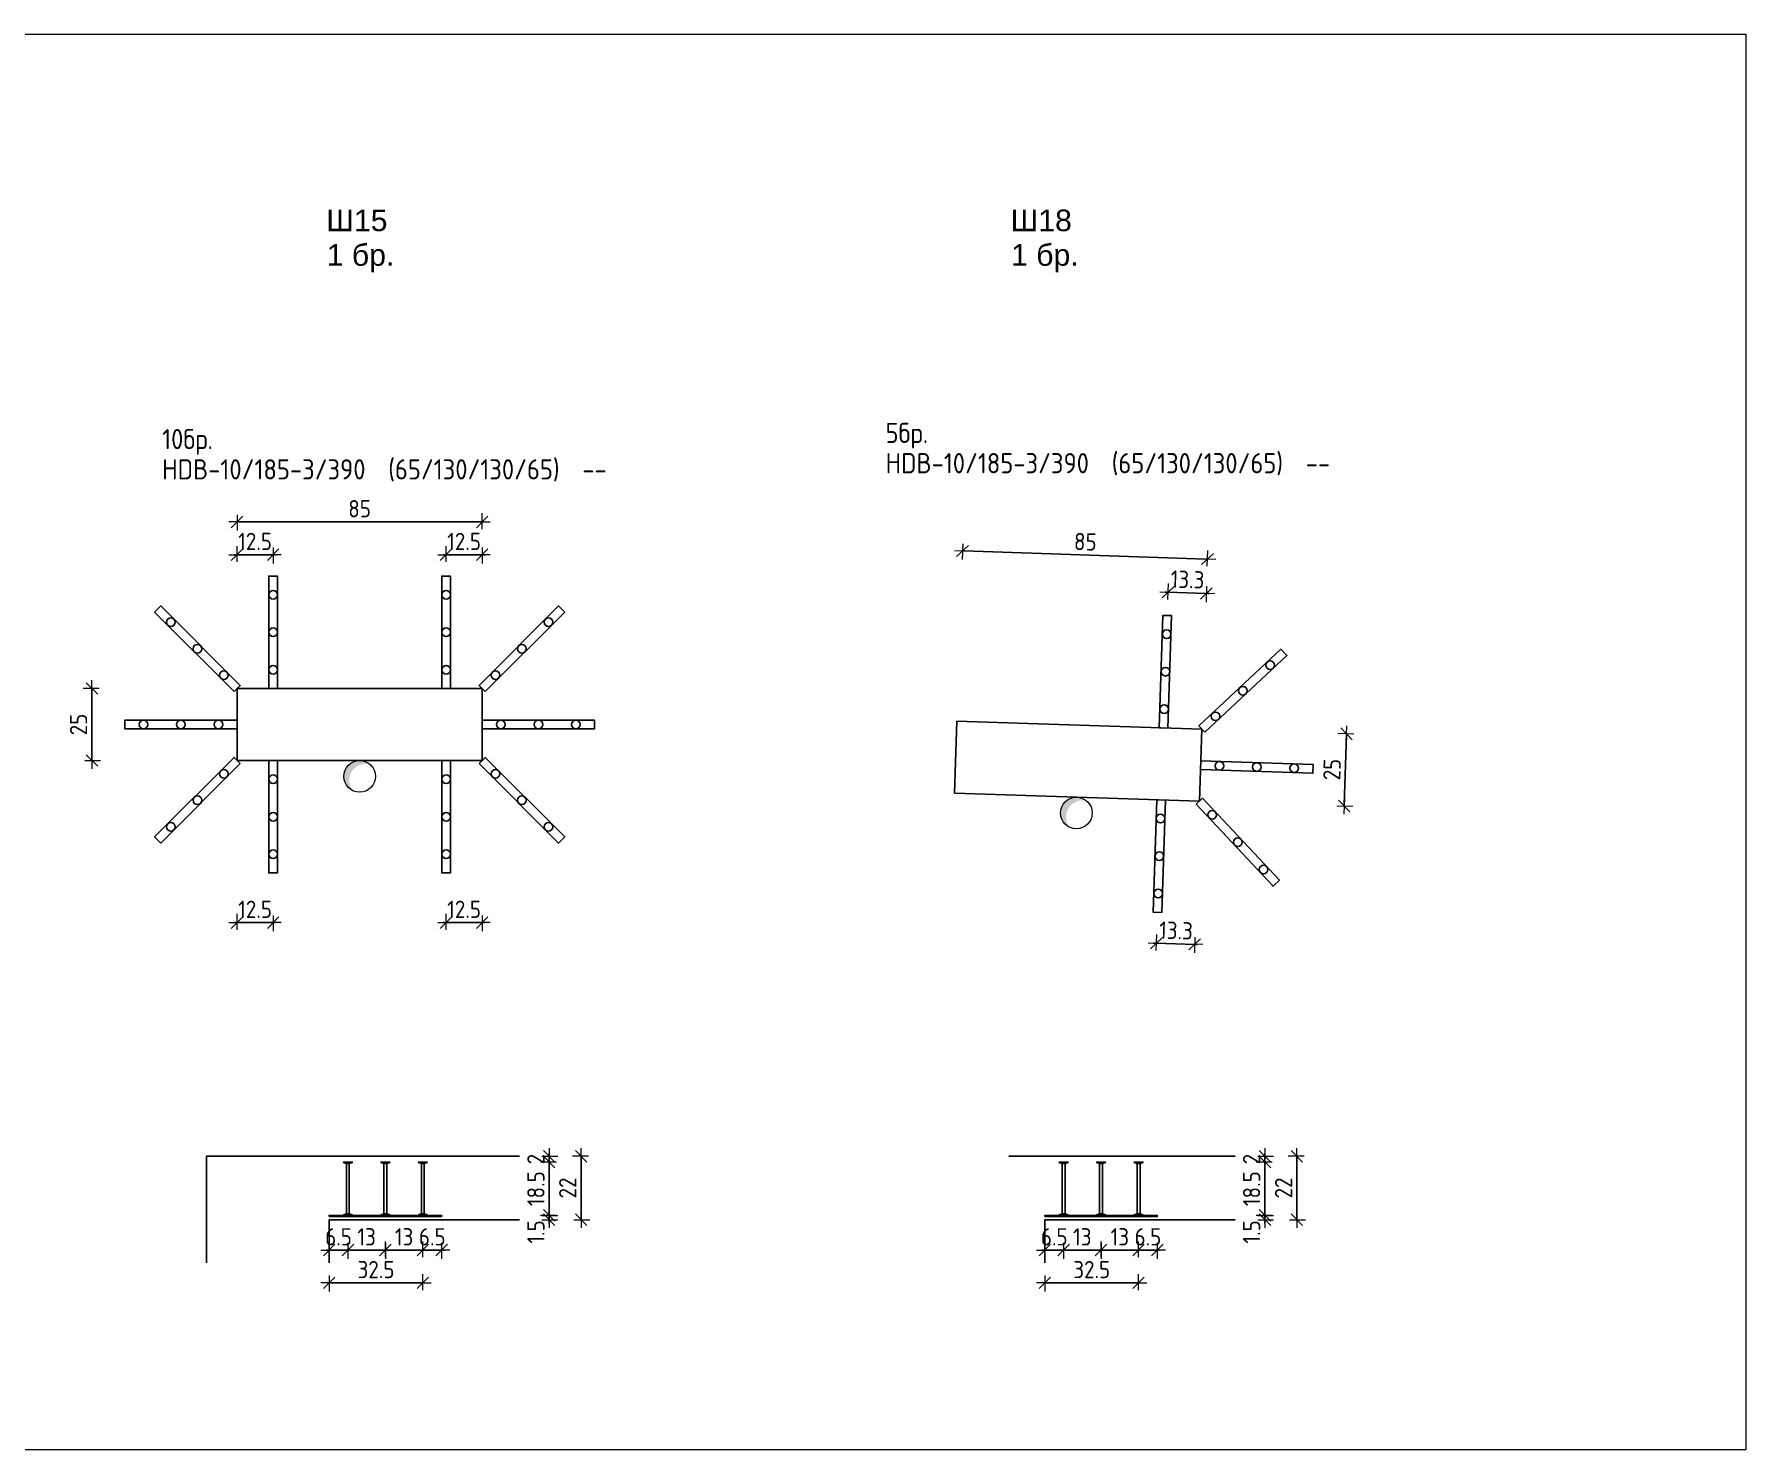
# Model space of a CAD drawing. Header units: centimetres. Extents: x -7166 to 3166, y -7595 to 8142.
# Drawn here: x 785 to 1972, y -7595 to -6613 of the extents above; entities that cross this region are included whole.
import ezdxf

# ---------------------------------------------------------------- set-up
doc = ezdxf.new("R2010")
doc.units = ezdxf.units.CM
for name, color, linetype, lineweight in [('1K_arm_koti', 5, 'Continuous', 15), ('1K_dupki', 5, 'Continuous', 50), ('1K_koti_razrezi', 3, 'Continuous', 13), ('1K_text-koloni', 3, 'Continuous', 35)]:
    doc.layers.add(name, color=color, linetype=linetype, lineweight=lineweight)
doc.layers.add('1K_otvori-solid', color=9, linetype='Continuous')
doc.layers.add('HDB', color=7, linetype='Continuous')
doc.styles.add('DIM', font='romans.shx', dxfattribs={"width": 0.85})
doc.styles.add('Z1', font='ARIAL.TTF')
doc.dimstyles.new('RAZR1x0.5', dxfattribs={"dimtxt": 12, "dimasz": 1, "dimexe": 0.3, "dimexo": 0, "dimgap": 0, "dimtad": 0, "dimlfac": 0.5, "dimrnd": 0.1, "dimzin": 14, "dimdsep": 46, "dimtxsty": 'DIM', "dimblk": 'DIM2', "dimcen": 0.09, "dimse1": 1, "dimse2": 1, "dimclrd": 256, "dimclre": 256, "dimclrt": 41, "dimazin": 0, "dimtfac": 2.307692, "dimtix": 1, "dimtmove": 2, "dimatfit": 3, "dimldrblk": 'DIM2', "dimfxl": 0, "dimtvp": 0.769231, "dimtolj": 1, "dimtzin": 14, "dimarcsym": 0})

# ---------------------------------------------------------------- blocks, each defined once
blk = doc.blocks.new('DIM2')
for p, q in [((-5.7, 0), (5.7, 0)), ((4, 4), (-4, -4)), ((0, -5), (0, 6))]:
    blk.add_line(p, q)
blk = doc.blocks.new('*D413')
at = {"layer": '1K_koti_razrezi', "lineweight": -2}
blk.add_line((926.4, -6951), (1094.4, -6951), dxfattribs=at)
at = {"layer": 'Defpoints', "color": 0}
for p in [(1095.4, -6951), (925.4, -7066.5), (1095.4, -7066.5)]:
    blk.add_point(p, dxfattribs=at)
at = {"layer": '1K_koti_razrezi', "lineweight": -2, "rotation": 180}
blk.add_blockref('DIM2', (925.4, -6951), dxfattribs=at)
at = {"layer": '1K_koti_razrezi', "lineweight": -2}
blk.add_blockref('DIM2', (1095.4, -6951), dxfattribs=at)
at = {"layer": '1K_koti_razrezi', "color": 41, "insert": (1010.4, -6941.8), "char_height": 12, "attachment_point": 5, "style": 'DIM'}
blk.add_mtext('\\A1;85', dxfattribs=at)
blk = doc.blocks.new('*D414')
at = {"layer": '1K_koti_razrezi', "lineweight": -2}
for p, q in [((924.4, -6973.7), (923.4, -6973.7)), ((925.4, -6973.7), (950.4, -6973.7)), ((951.4, -6973.7), (952.4, -6973.7))]:
    blk.add_line(p, q, dxfattribs=at)
at = {"layer": 'Defpoints', "color": 0}
for p in [(950.4, -6973.7), (950.4, -6988.5), (925.4, -7066.5)]:
    blk.add_point(p, dxfattribs=at)
at = {"layer": '1K_koti_razrezi', "lineweight": -2}
blk.add_blockref('DIM2', (925.4, -6973.7), dxfattribs=at)
at = {"layer": '1K_koti_razrezi', "lineweight": -2, "rotation": 180}
blk.add_blockref('DIM2', (950.4, -6973.7), dxfattribs=at)
at = {"layer": '1K_koti_razrezi', "color": 41, "insert": (937.9, -6964.5), "char_height": 12, "attachment_point": 5, "style": 'DIM'}
blk.add_mtext('\\A1;12.5', dxfattribs=at)
blk = doc.blocks.new('*D415')
at = {"layer": '1K_koti_razrezi', "lineweight": -2}
for p, q in [((1069.4, -6973.7), (1068.4, -6973.7)), ((1070.4, -6973.7), (1095.4, -6973.7)), ((1096.4, -6973.7), (1097.4, -6973.7))]:
    blk.add_line(p, q, dxfattribs=at)
at = {"layer": 'Defpoints', "color": 0}
for p in [(1095.4, -6973.7), (1070.4, -6988.5), (1095.4, -7066.5)]:
    blk.add_point(p, dxfattribs=at)
at = {"layer": '1K_koti_razrezi', "lineweight": -2}
blk.add_blockref('DIM2', (1070.4, -6973.7), dxfattribs=at)
at = {"layer": '1K_koti_razrezi', "lineweight": -2, "rotation": 180}
blk.add_blockref('DIM2', (1095.4, -6973.7), dxfattribs=at)
at = {"layer": '1K_koti_razrezi', "color": 41, "insert": (1082.9, -6964.5), "char_height": 12, "attachment_point": 5, "style": 'DIM'}
blk.add_mtext('\\A1;12.5', dxfattribs=at)
blk = doc.blocks.new('*D416')
at = {"layer": '1K_koti_razrezi', "lineweight": -2}
blk.add_line((824.7, -7115.5), (824.7, -7067.5), dxfattribs=at)
at = {"layer": 'Defpoints', "color": 0}
for p in [(824.7, -7066.5), (925.4, -7066.5), (925.4, -7116.5)]:
    blk.add_point(p, dxfattribs=at)
at = {"layer": '1K_koti_razrezi', "lineweight": -2}
for p, rotation in [((824.7, -7066.5), 90), ((824.7, -7116.5), 270)]:
    blk.add_blockref('DIM2', p, dxfattribs=dict(at, rotation=rotation))
at = {"layer": '1K_koti_razrezi', "color": 41, "insert": (815.4, -7091.5), "char_height": 12, "attachment_point": 5, "rotation": 90, "style": 'DIM'}
blk.add_mtext('\\A1;25', dxfattribs=at)
blk = doc.blocks.new('*D417')
at = {"layer": '1K_koti_razrezi', "lineweight": -2}
for p, q in [((924.4, -7228.9), (923.4, -7228.9)), ((925.4, -7228.9), (950.4, -7228.9)), ((951.4, -7228.9), (952.4, -7228.9))]:
    blk.add_line(p, q, dxfattribs=at)
at = {"layer": 'Defpoints', "color": 0}
for p in [(925.4, -7116.5), (950.4, -7194.5), (950.4, -7228.9)]:
    blk.add_point(p, dxfattribs=at)
at = {"layer": '1K_koti_razrezi', "lineweight": -2}
blk.add_blockref('DIM2', (925.4, -7228.9), dxfattribs=at)
at = {"layer": '1K_koti_razrezi', "lineweight": -2, "rotation": 180}
blk.add_blockref('DIM2', (950.4, -7228.9), dxfattribs=at)
at = {"layer": '1K_koti_razrezi', "color": 41, "insert": (937.9, -7219.7), "char_height": 12, "attachment_point": 5, "style": 'DIM'}
blk.add_mtext('\\A1;12.5', dxfattribs=at)
blk = doc.blocks.new('*D418')
at = {"layer": '1K_koti_razrezi', "lineweight": -2}
for p, q in [((1069.4, -7228.9), (1068.4, -7228.9)), ((1070.4, -7228.9), (1095.4, -7228.9)), ((1096.4, -7228.9), (1097.4, -7228.9))]:
    blk.add_line(p, q, dxfattribs=at)
at = {"layer": 'Defpoints', "color": 0}
for p in [(1095.4, -7116.5), (1070.4, -7194.5), (1095.4, -7228.9)]:
    blk.add_point(p, dxfattribs=at)
at = {"layer": '1K_koti_razrezi', "lineweight": -2}
blk.add_blockref('DIM2', (1070.4, -7228.9), dxfattribs=at)
at = {"layer": '1K_koti_razrezi', "lineweight": -2, "rotation": 180}
blk.add_blockref('DIM2', (1095.4, -7228.9), dxfattribs=at)
at = {"layer": '1K_koti_razrezi', "color": 41, "insert": (1082.9, -7219.7), "char_height": 12, "attachment_point": 5, "style": 'DIM'}
blk.add_mtext('\\A1;12.5', dxfattribs=at)
blk = doc.blocks.new('*D419')
at = {"layer": '1K_koti_razrezi', "lineweight": -2}
for p, q in [((1562.2, -7243.1), (1561.2, -7243.1)), ((1563.2, -7243.2), (1589.7, -7244)), ((1590.7, -7244.1), (1591.7, -7244.1))]:
    blk.add_line(p, q, dxfattribs=at)
at = {"layer": 'Defpoints', "color": 0}
for p in [(1593, -7144.7), (1563.9, -7221.8), (1589.7, -7244)]:
    blk.add_point(p, dxfattribs=at)
at = {"layer": '1K_koti_razrezi', "lineweight": -2}
for p, rotation in [((1563.2, -7243.2), 358.1026706771964), ((1589.7, -7244), 178.1026706771964)]:
    blk.add_blockref('DIM2', p, dxfattribs=dict(at, rotation=rotation))
at = {"layer": '1K_koti_razrezi', "color": 41, "insert": (1576.8, -7234.4), "char_height": 12, "attachment_point": 5, "rotation": 358.1027, "style": 'DIM'}
blk.add_mtext('\\A1;13.3', dxfattribs=at)
blk = doc.blocks.new('*D420')
at = {"layer": '1K_koti_razrezi', "lineweight": -2}
for p, q in [((1570.3, -6999.7), (1569.3, -6999.6)), ((1597.8, -7000.6), (1571.3, -6999.7)), ((1598.8, -7000.6), (1599.8, -7000.6))]:
    blk.add_line(p, q, dxfattribs=at)
at = {"layer": 'Defpoints', "color": 0}
for p in [(1571.3, -6999.7), (1570.7, -7015.9), (1594.7, -7094.7)]:
    blk.add_point(p, dxfattribs=at)
at = {"layer": '1K_koti_razrezi', "lineweight": -2}
for p, rotation in [((1571.3, -6999.7), 358.1026706771964), ((1597.8, -7000.6), 178.1026706771964)]:
    blk.add_blockref('DIM2', p, dxfattribs=dict(at, rotation=rotation))
at = {"layer": '1K_koti_razrezi', "color": 41, "insert": (1584.8, -6990.9), "char_height": 12, "attachment_point": 5, "rotation": 358.1027, "style": 'DIM'}
blk.add_mtext('\\A1;13.3', dxfattribs=at)
blk = doc.blocks.new('*D421')
at = {"layer": '1K_koti_razrezi', "lineweight": -2}
blk.add_line((1693.5, -7147), (1695, -7099), dxfattribs=at)
at = {"layer": 'Defpoints', "color": 0}
for p in [(1594.7, -7094.7), (1695.1, -7098), (1593, -7144.7)]:
    blk.add_point(p, dxfattribs=at)
at = {"layer": '1K_koti_razrezi', "lineweight": -2}
for p, rotation in [((1695.1, -7098), 88.10267067719641), ((1693.4, -7148), 268.1026706771964)]:
    blk.add_blockref('DIM2', p, dxfattribs=dict(at, rotation=rotation))
at = {"layer": '1K_koti_razrezi', "color": 41, "insert": (1685, -7122.7), "char_height": 12, "attachment_point": 5, "rotation": 88.1027, "style": 'DIM'}
blk.add_mtext('\\A1;25', dxfattribs=at)
blk = doc.blocks.new('*D422')
at = {"layer": '1K_koti_razrezi', "lineweight": -2}
blk.add_line((1597.6, -6976.7), (1429.7, -6971.1), dxfattribs=at)
at = {"layer": 'Defpoints', "color": 0}
for p in [(1428.7, -6971.1), (1424.8, -7089.1), (1594.7, -7094.7)]:
    blk.add_point(p, dxfattribs=at)
at = {"layer": '1K_koti_razrezi', "lineweight": -2}
for p, rotation in [((1428.7, -6971.1), 178.1026706771964), ((1598.6, -6976.7), 358.1026706771964)]:
    blk.add_blockref('DIM2', p, dxfattribs=dict(at, rotation=rotation))
at = {"layer": '1K_koti_razrezi', "color": 41, "insert": (1513.9, -6964.7), "char_height": 12, "attachment_point": 5, "rotation": 358.1027, "style": 'DIM'}
blk.add_mtext('\\A1;85', dxfattribs=at)
blk = doc.blocks.new('*D444')
at = {"layer": '1K_koti_razrezi', "lineweight": -2}
blk.add_line((1638.5, -7434), (1638.5, -7433), dxfattribs=at)
at = {"layer": 'Defpoints', "color": 0}
for p in [(1553.8, -7432), (1638.5, -7432), (1617.8, -7435)]:
    blk.add_point(p, dxfattribs=at)
at = {"layer": '1K_koti_razrezi', "lineweight": -2}
for p, rotation in [((1638.5, -7432), 90), ((1638.5, -7435), 270)]:
    blk.add_blockref('DIM2', p, dxfattribs=dict(at, rotation=rotation))
at = {"layer": '1K_koti_razrezi', "color": 41, "insert": (1629.2, -7443.5), "char_height": 12, "attachment_point": 5, "rotation": 90, "style": 'DIM'}
blk.add_mtext('\\A1;1.5', dxfattribs=at)
blk = doc.blocks.new('*D445')
at = {"layer": '1K_koti_razrezi', "lineweight": -2}
blk.add_line((1638.5, -7431), (1638.5, -7396), dxfattribs=at)
at = {"layer": 'Defpoints', "color": 0}
for p in [(1553.8, -7395), (1638.5, -7395), (1553.8, -7432)]:
    blk.add_point(p, dxfattribs=at)
at = {"layer": '1K_koti_razrezi', "lineweight": -2}
for p, rotation in [((1638.5, -7395), 90), ((1638.5, -7432), 270)]:
    blk.add_blockref('DIM2', p, dxfattribs=dict(at, rotation=rotation))
at = {"layer": '1K_koti_razrezi', "color": 41, "insert": (1629.2, -7413.5), "char_height": 12, "attachment_point": 5, "rotation": 90, "style": 'DIM'}
blk.add_mtext('\\A1;18.5', dxfattribs=at)
blk = doc.blocks.new('*D446')
at = {"layer": '1K_koti_razrezi', "lineweight": -2}
for p, q in [((1638.5, -7390), (1638.5, -7389)), ((1638.5, -7395), (1638.5, -7391)), ((1638.5, -7396), (1638.5, -7397))]:
    blk.add_line(p, q, dxfattribs=at)
at = {"layer": 'Defpoints', "color": 0}
for p in [(1553.8, -7395), (1617.8, -7391), (1638.5, -7391)]:
    blk.add_point(p, dxfattribs=at)
at = {"layer": '1K_koti_razrezi', "lineweight": -2}
for p, rotation in [((1638.5, -7391), 270), ((1638.5, -7395), 90)]:
    blk.add_blockref('DIM2', p, dxfattribs=dict(at, rotation=rotation))
at = {"layer": '1K_koti_razrezi', "color": 41, "insert": (1629.2, -7393), "char_height": 12, "attachment_point": 5, "rotation": 90, "style": 'DIM'}
blk.add_mtext('\\A1;2', dxfattribs=at)
blk = doc.blocks.new('*D447')
at = {"layer": '1K_koti_razrezi', "lineweight": -2}
blk.add_line((1660.6, -7434), (1660.6, -7392), dxfattribs=at)
at = {"layer": 'Defpoints', "color": 0}
for p in [(1617.8, -7391), (1660.6, -7391), (1617.8, -7435)]:
    blk.add_point(p, dxfattribs=at)
at = {"layer": '1K_koti_razrezi', "lineweight": -2}
for p, rotation in [((1660.6, -7391), 90), ((1660.6, -7435), 270)]:
    blk.add_blockref('DIM2', p, dxfattribs=dict(at, rotation=rotation))
at = {"layer": '1K_koti_razrezi', "color": 41, "insert": (1651.4, -7413), "char_height": 12, "attachment_point": 5, "rotation": 90, "style": 'DIM'}
blk.add_mtext('\\A1;22', dxfattribs=at)
blk = doc.blocks.new('*D470')
at = {"layer": '1K_koti_razrezi', "lineweight": -2}
for p, q in [((1484.8, -7456.1), (1483.8, -7456.1)), ((1485.8, -7456.1), (1498.8, -7456.1)), ((1499.8, -7456.1), (1500.8, -7456.1))]:
    blk.add_line(p, q, dxfattribs=at)
at = {"layer": 'Defpoints', "color": 0}
for p in [(1498.8, -7432), (1485.8, -7435), (1498.8, -7456.1)]:
    blk.add_point(p, dxfattribs=at)
at = {"layer": '1K_koti_razrezi', "lineweight": -2}
blk.add_blockref('DIM2', (1485.8, -7456.1), dxfattribs=at)
at = {"layer": '1K_koti_razrezi', "lineweight": -2, "rotation": 180}
blk.add_blockref('DIM2', (1498.8, -7456.1), dxfattribs=at)
at = {"layer": '1K_koti_razrezi', "color": 41, "insert": (1492.3, -7446.9), "char_height": 12, "attachment_point": 5, "style": 'DIM'}
blk.add_mtext('\\A1;6.5', dxfattribs=at)
blk = doc.blocks.new('*D471')
at = {"layer": '1K_koti_razrezi', "lineweight": -2}
blk.add_line((1499.8, -7456.1), (1523.8, -7456.1), dxfattribs=at)
at = {"layer": 'Defpoints', "color": 0}
for p in [(1498.8, -7432), (1524.8, -7432), (1524.8, -7456.1)]:
    blk.add_point(p, dxfattribs=at)
at = {"layer": '1K_koti_razrezi', "lineweight": -2, "rotation": 180}
blk.add_blockref('DIM2', (1498.8, -7456.1), dxfattribs=at)
at = {"layer": '1K_koti_razrezi', "lineweight": -2}
blk.add_blockref('DIM2', (1524.8, -7456.1), dxfattribs=at)
at = {"layer": '1K_koti_razrezi', "color": 41, "insert": (1511.8, -7446.9), "char_height": 12, "attachment_point": 5, "style": 'DIM'}
blk.add_mtext('\\A1;13', dxfattribs=at)
blk = doc.blocks.new('*D472')
at = {"layer": '1K_koti_razrezi', "lineweight": -2}
blk.add_line((1525.8, -7456.1), (1549.8, -7456.1), dxfattribs=at)
at = {"layer": 'Defpoints', "color": 0}
for p in [(1524.8, -7432), (1550.8, -7432), (1550.8, -7456.1)]:
    blk.add_point(p, dxfattribs=at)
at = {"layer": '1K_koti_razrezi', "lineweight": -2, "rotation": 180}
blk.add_blockref('DIM2', (1524.8, -7456.1), dxfattribs=at)
at = {"layer": '1K_koti_razrezi', "lineweight": -2}
blk.add_blockref('DIM2', (1550.8, -7456.1), dxfattribs=at)
at = {"layer": '1K_koti_razrezi', "color": 41, "insert": (1537.8, -7446.9), "char_height": 12, "attachment_point": 5, "style": 'DIM'}
blk.add_mtext('\\A1;13', dxfattribs=at)
blk = doc.blocks.new('*D473')
at = {"layer": '1K_koti_razrezi', "lineweight": -2}
for p, q in [((1549.8, -7456.1), (1548.8, -7456.1)), ((1550.8, -7456.1), (1563.8, -7456.1)), ((1564.8, -7456.1), (1565.8, -7456.1))]:
    blk.add_line(p, q, dxfattribs=at)
at = {"layer": 'Defpoints', "color": 0}
for p in [(1550.8, -7432), (1563.8, -7432.8), (1563.8, -7456.1)]:
    blk.add_point(p, dxfattribs=at)
at = {"layer": '1K_koti_razrezi', "lineweight": -2}
blk.add_blockref('DIM2', (1550.8, -7456.1), dxfattribs=at)
at = {"layer": '1K_koti_razrezi', "lineweight": -2, "rotation": 180}
blk.add_blockref('DIM2', (1563.8, -7456.1), dxfattribs=at)
at = {"layer": '1K_koti_razrezi', "color": 41, "insert": (1557.3, -7446.9), "char_height": 12, "attachment_point": 5, "style": 'DIM'}
blk.add_mtext('\\A1;6.5', dxfattribs=at)
blk = doc.blocks.new('*D474')
at = {"layer": '1K_koti_razrezi', "lineweight": -2}
blk.add_line((1486.8, -7478.8), (1549.8, -7478.8), dxfattribs=at)
at = {"layer": 'Defpoints', "color": 0}
for p in [(1550.8, -7432), (1485.8, -7465), (1550.8, -7478.8)]:
    blk.add_point(p, dxfattribs=at)
at = {"layer": '1K_koti_razrezi', "lineweight": -2, "rotation": 180}
blk.add_blockref('DIM2', (1485.8, -7478.8), dxfattribs=at)
at = {"layer": '1K_koti_razrezi', "lineweight": -2}
blk.add_blockref('DIM2', (1550.8, -7478.8), dxfattribs=at)
at = {"layer": '1K_koti_razrezi', "color": 41, "insert": (1518.3, -7469.6), "char_height": 12, "attachment_point": 5, "style": 'DIM'}
blk.add_mtext('\\A1;32.5', dxfattribs=at)
blk = doc.blocks.new('*D475')
at = {"layer": '1K_koti_razrezi', "lineweight": -2}
blk.add_line((1141.9, -7434), (1141.9, -7433), dxfattribs=at)
at = {"layer": 'Defpoints', "color": 0}
for p in [(1057.3, -7432), (1141.9, -7432), (1121.3, -7435)]:
    blk.add_point(p, dxfattribs=at)
at = {"layer": '1K_koti_razrezi', "lineweight": -2}
for p, rotation in [((1141.9, -7432), 90), ((1141.9, -7435), 270)]:
    blk.add_blockref('DIM2', p, dxfattribs=dict(at, rotation=rotation))
at = {"layer": '1K_koti_razrezi', "color": 41, "insert": (1132.7, -7443.5), "char_height": 12, "attachment_point": 5, "rotation": 90, "style": 'DIM'}
blk.add_mtext('\\A1;1.5', dxfattribs=at)
blk = doc.blocks.new('*D476')
at = {"layer": '1K_koti_razrezi', "lineweight": -2}
blk.add_line((1141.9, -7431), (1141.9, -7396), dxfattribs=at)
at = {"layer": 'Defpoints', "color": 0}
for p in [(1057.3, -7395), (1141.9, -7395), (1057.3, -7432)]:
    blk.add_point(p, dxfattribs=at)
at = {"layer": '1K_koti_razrezi', "lineweight": -2}
for p, rotation in [((1141.9, -7395), 90), ((1141.9, -7432), 270)]:
    blk.add_blockref('DIM2', p, dxfattribs=dict(at, rotation=rotation))
at = {"layer": '1K_koti_razrezi', "color": 41, "insert": (1132.7, -7413.5), "char_height": 12, "attachment_point": 5, "rotation": 90, "style": 'DIM'}
blk.add_mtext('\\A1;18.5', dxfattribs=at)
blk = doc.blocks.new('*D477')
at = {"layer": '1K_koti_razrezi', "lineweight": -2}
for p, q in [((1141.9, -7390), (1141.9, -7389)), ((1141.9, -7395), (1141.9, -7391)), ((1141.9, -7396), (1141.9, -7397))]:
    blk.add_line(p, q, dxfattribs=at)
at = {"layer": 'Defpoints', "color": 0}
for p in [(1057.3, -7395), (1121.3, -7391), (1141.9, -7391)]:
    blk.add_point(p, dxfattribs=at)
at = {"layer": '1K_koti_razrezi', "lineweight": -2}
for p, rotation in [((1141.9, -7391), 270), ((1141.9, -7395), 90)]:
    blk.add_blockref('DIM2', p, dxfattribs=dict(at, rotation=rotation))
at = {"layer": '1K_koti_razrezi', "color": 41, "insert": (1132.7, -7393), "char_height": 12, "attachment_point": 5, "rotation": 90, "style": 'DIM'}
blk.add_mtext('\\A1;2', dxfattribs=at)
blk = doc.blocks.new('*D478')
at = {"layer": '1K_koti_razrezi', "lineweight": -2}
blk.add_line((1164.1, -7434), (1164.1, -7392), dxfattribs=at)
at = {"layer": 'Defpoints', "color": 0}
for p in [(1121.3, -7391), (1164.1, -7391), (1121.3, -7435)]:
    blk.add_point(p, dxfattribs=at)
at = {"layer": '1K_koti_razrezi', "lineweight": -2}
for p, rotation in [((1164.1, -7391), 90), ((1164.1, -7435), 270)]:
    blk.add_blockref('DIM2', p, dxfattribs=dict(at, rotation=rotation))
at = {"layer": '1K_koti_razrezi', "color": 41, "insert": (1154.8, -7413), "char_height": 12, "attachment_point": 5, "rotation": 90, "style": 'DIM'}
blk.add_mtext('\\A1;22', dxfattribs=at)
blk = doc.blocks.new('*D479')
at = {"layer": '1K_koti_razrezi', "lineweight": -2}
for p, q in [((988.3, -7456.1), (987.3, -7456.1)), ((989.3, -7456.1), (1002.3, -7456.1)), ((1003.3, -7456.1), (1004.3, -7456.1))]:
    blk.add_line(p, q, dxfattribs=at)
at = {"layer": 'Defpoints', "color": 0}
for p in [(1002.3, -7432), (989.3, -7435), (1002.3, -7456.1)]:
    blk.add_point(p, dxfattribs=at)
at = {"layer": '1K_koti_razrezi', "lineweight": -2}
blk.add_blockref('DIM2', (989.3, -7456.1), dxfattribs=at)
at = {"layer": '1K_koti_razrezi', "lineweight": -2, "rotation": 180}
blk.add_blockref('DIM2', (1002.3, -7456.1), dxfattribs=at)
at = {"layer": '1K_koti_razrezi', "color": 41, "insert": (995.8, -7446.9), "char_height": 12, "attachment_point": 5, "style": 'DIM'}
blk.add_mtext('\\A1;6.5', dxfattribs=at)
blk = doc.blocks.new('*D480')
at = {"layer": '1K_koti_razrezi', "lineweight": -2}
blk.add_line((1003.3, -7456.1), (1027.3, -7456.1), dxfattribs=at)
at = {"layer": 'Defpoints', "color": 0}
for p in [(1002.3, -7432), (1028.3, -7432), (1028.3, -7456.1)]:
    blk.add_point(p, dxfattribs=at)
at = {"layer": '1K_koti_razrezi', "lineweight": -2, "rotation": 180}
blk.add_blockref('DIM2', (1002.3, -7456.1), dxfattribs=at)
at = {"layer": '1K_koti_razrezi', "lineweight": -2}
blk.add_blockref('DIM2', (1028.3, -7456.1), dxfattribs=at)
at = {"layer": '1K_koti_razrezi', "color": 41, "insert": (1015.3, -7446.9), "char_height": 12, "attachment_point": 5, "style": 'DIM'}
blk.add_mtext('\\A1;13', dxfattribs=at)
blk = doc.blocks.new('*D481')
at = {"layer": '1K_koti_razrezi', "lineweight": -2}
blk.add_line((1029.3, -7456.1), (1053.3, -7456.1), dxfattribs=at)
at = {"layer": 'Defpoints', "color": 0}
for p in [(1028.3, -7432), (1054.3, -7432), (1054.3, -7456.1)]:
    blk.add_point(p, dxfattribs=at)
at = {"layer": '1K_koti_razrezi', "lineweight": -2, "rotation": 180}
blk.add_blockref('DIM2', (1028.3, -7456.1), dxfattribs=at)
at = {"layer": '1K_koti_razrezi', "lineweight": -2}
blk.add_blockref('DIM2', (1054.3, -7456.1), dxfattribs=at)
at = {"layer": '1K_koti_razrezi', "color": 41, "insert": (1041.3, -7446.9), "char_height": 12, "attachment_point": 5, "style": 'DIM'}
blk.add_mtext('\\A1;13', dxfattribs=at)
blk = doc.blocks.new('*D482')
at = {"layer": '1K_koti_razrezi', "lineweight": -2}
for p, q in [((1053.3, -7456.1), (1052.3, -7456.1)), ((1054.3, -7456.1), (1067.3, -7456.1)), ((1068.3, -7456.1), (1069.3, -7456.1))]:
    blk.add_line(p, q, dxfattribs=at)
at = {"layer": 'Defpoints', "color": 0}
for p in [(1054.3, -7432), (1067.3, -7432.8), (1067.3, -7456.1)]:
    blk.add_point(p, dxfattribs=at)
at = {"layer": '1K_koti_razrezi', "lineweight": -2}
blk.add_blockref('DIM2', (1054.3, -7456.1), dxfattribs=at)
at = {"layer": '1K_koti_razrezi', "lineweight": -2, "rotation": 180}
blk.add_blockref('DIM2', (1067.3, -7456.1), dxfattribs=at)
at = {"layer": '1K_koti_razrezi', "color": 41, "insert": (1060.8, -7446.9), "char_height": 12, "attachment_point": 5, "style": 'DIM'}
blk.add_mtext('\\A1;6.5', dxfattribs=at)
blk = doc.blocks.new('*D483')
at = {"layer": '1K_koti_razrezi', "lineweight": -2}
blk.add_line((990.3, -7478.8), (1053.3, -7478.8), dxfattribs=at)
at = {"layer": 'Defpoints', "color": 0}
for p in [(1054.3, -7432), (989.3, -7465), (1054.3, -7478.8)]:
    blk.add_point(p, dxfattribs=at)
at = {"layer": '1K_koti_razrezi', "lineweight": -2, "rotation": 180}
blk.add_blockref('DIM2', (989.3, -7478.8), dxfattribs=at)
at = {"layer": '1K_koti_razrezi', "lineweight": -2}
blk.add_blockref('DIM2', (1054.3, -7478.8), dxfattribs=at)
at = {"layer": '1K_koti_razrezi', "color": 41, "insert": (1021.8, -7469.6), "char_height": 12, "attachment_point": 5, "style": 'DIM'}
blk.add_mtext('\\A1;32.5', dxfattribs=at)

msp = doc.modelspace()

# ---------------------------------------------------------------- hatches: boundary and pattern name
at = {"layer": '1K_otvori-solid'}
h = msp.add_hatch(color=256, dxfattribs=at)
h.paths.add_polyline_path([(1010.411, -7119.616), (1010.411, -7116.48, 0.41421955), (999.411, -7127.48, 0.29797423), (1006.002, -7137.558, -0.51314174)])
h.paths.add_polyline_path([(1010.411, -7116.48), (1010.411, -7119.616, -0.16382126), (1017.656, -7119.204, 0.18171884)])
h = msp.add_hatch(color=256, dxfattribs=at)
h.paths.add_polyline_path([(1507.688, -7144.979), (1507.688, -7141.843, 0.41421955), (1496.688, -7152.843, 0.29797423), (1503.279, -7162.921, -0.51314174)])
h.paths.add_polyline_path([(1507.688, -7141.843), (1507.688, -7144.979, -0.16382126), (1514.933, -7144.566, 0.18171884)])

# ---------------------------------------------------------------- linework, layer by layer
at = {"layer": '1K_arm_koti'}
msp.add_lwpolyline([(-2726.703, -6612.639), (1972.047, -6612.639), (1972.047, -7594.624), (-2726.703, -7594.624)], close=True, dxfattribs=at)
at = {"layer": '1K_dupki', "lineweight": 13}
for centre in [(1010.439, -7127.494), (1507.715, -7152.856)]:
    msp.add_circle(centre, 11, dxfattribs=at)
at = {"layer": 'HDB', "color": 7}
for p, q in [((1121.273, -7391.03), (904.273, -7391.03)), ((904.273, -7465.03), (904.273, -7391.03)), ((999.273, -7395.43), (1005.273, -7395.43)), ((1001.273, -7396.03), (1003.273, -7396.03)), ((1025.273, -7395.43), (1031.273, -7395.43)), ((1027.273, -7396.03), (1029.273, -7396.03)), ((1051.273, -7395.43), (1057.273, -7395.43)), ((1053.273, -7396.03), (1055.273, -7396.03)), ((1617.808, -7391.03), (1460.808, -7391.03)), ((1495.808, -7395.43), (1501.808, -7395.43)), ((1497.808, -7396.03), (1499.808, -7396.03)), ((1521.808, -7395.43), (1527.808, -7395.43)), ((1523.808, -7396.03), (1525.808, -7396.03)), ((1547.808, -7395.43), (1553.808, -7395.43)), ((1549.808, -7396.03), (1551.808, -7396.03)), ((999.273, -7431.63), (1005.273, -7431.63)), ((1001.273, -7431.03), (1003.273, -7431.03)), ((1025.273, -7431.63), (1031.273, -7431.63)), ((1027.273, -7431.03), (1029.273, -7431.03)), ((1051.273, -7431.63), (1057.273, -7431.63)), ((1053.273, -7431.03), (1055.273, -7431.03)), ((1495.808, -7431.63), (1501.808, -7431.63)), ((1497.808, -7431.03), (1499.808, -7431.03)), ((1521.808, -7431.63), (1527.808, -7431.63)), ((1523.808, -7431.03), (1525.808, -7431.03)), ((1547.808, -7431.63), (1553.808, -7431.63)), ((1549.808, -7431.03), (1551.808, -7431.03)), ((989.273, -7465.03), (989.273, -7435.03)), ((989.273, -7435.03), (1121.273, -7435.03)), ((1485.808, -7465.03), (1485.808, -7435.03)), ((1485.808, -7435.03), (1617.808, -7435.03))]:
    msp.add_line(p, q, dxfattribs=at)
at = {"layer": 'HDB', "color": 5}
for points in [[(947.439, -7066.494), (947.439, -6988.494), (953.439, -6988.494), (953.439, -7066.494)], [(1073.439, -7066.494), (1073.439, -6988.494), (1067.439, -6988.494), (1067.439, -7066.494)], [(923.317, -7068.616), (868.163, -7013.46), (872.405, -7009.218), (927.561, -7064.372)], [(1097.561, -7068.616), (1152.715, -7013.46), (1148.473, -7009.218), (1093.317, -7064.372)], [(1571.151, -7093.926), (1573.733, -7015.968), (1567.736, -7015.77), (1565.154, -7093.727)], [(1596.738, -7096.896), (1653.688, -7043.597), (1649.589, -7039.217), (1592.637, -7092.514)], [(925.439, -7094.494), (847.439, -7094.494), (847.439, -7088.494), (925.439, -7088.494)], [(1095.439, -7094.494), (1173.439, -7094.494), (1173.439, -7088.494), (1095.439, -7088.494)], [(927.561, -7118.616), (872.405, -7173.77), (868.163, -7169.528), (923.317, -7114.372)], [(953.439, -7116.494), (953.439, -7194.494), (947.439, -7194.494), (947.439, -7116.494)], [(1067.439, -7116.494), (1067.439, -7194.494), (1073.439, -7194.494), (1073.439, -7116.494)], [(1093.317, -7118.616), (1148.473, -7173.77), (1152.715, -7169.528), (1097.561, -7114.372)], [(1593.761, -7122.69), (1671.718, -7125.272), (1671.917, -7119.276), (1593.959, -7116.693)], [(1563.499, -7143.7), (1560.916, -7221.657), (1566.913, -7221.855), (1569.495, -7143.898)], [(1590.841, -7146.729), (1644.141, -7203.678), (1648.521, -7199.579), (1595.223, -7142.627)], [(989.273, -7432.83), (1067.273, -7432.83), (1067.273, -7432.03), (989.273, -7432.03)], [(1485.808, -7432.83), (1563.808, -7432.83), (1563.808, -7432.03), (1485.808, -7432.03)]]:
    msp.add_lwpolyline(points, close=True, dxfattribs=at)
at = {"layer": 'HDB', "color": 1}
for points in [[(925.439, -7116.494), (1095.439, -7116.494), (1095.439, -7066.494), (925.439, -7066.494)], [(1424.781, -7089.077), (1423.126, -7139.049), (1593.032, -7144.678), (1594.688, -7094.705)]]:
    msp.add_lwpolyline(points, close=True, dxfattribs=at)
at = {"layer": 'HDB', "color": 7}
for points in [[(999.273, -7432.03), (1005.273, -7432.03), (1005.273, -7431.63), (1003.273, -7431.03), (1003.273, -7396.03), (1005.273, -7395.43), (1005.273, -7395.03), (999.273, -7395.03), (999.273, -7395.43), (1001.273, -7396.03), (1001.273, -7431.03), (999.273, -7431.63)], [(1025.273, -7432.03), (1031.273, -7432.03), (1031.273, -7431.63), (1029.273, -7431.03), (1029.273, -7396.03), (1031.273, -7395.43), (1031.273, -7395.03), (1025.273, -7395.03), (1025.273, -7395.43), (1027.273, -7396.03), (1027.273, -7431.03), (1025.273, -7431.63)], [(1051.273, -7432.03), (1057.273, -7432.03), (1057.273, -7431.63), (1055.273, -7431.03), (1055.273, -7396.03), (1057.273, -7395.43), (1057.273, -7395.03), (1051.273, -7395.03), (1051.273, -7395.43), (1053.273, -7396.03), (1053.273, -7431.03), (1051.273, -7431.63)], [(1495.808, -7432.03), (1501.808, -7432.03), (1501.808, -7431.63), (1499.808, -7431.03), (1499.808, -7396.03), (1501.808, -7395.43), (1501.808, -7395.03), (1495.808, -7395.03), (1495.808, -7395.43), (1497.808, -7396.03), (1497.808, -7431.03), (1495.808, -7431.63)], [(1521.808, -7432.03), (1527.808, -7432.03), (1527.808, -7431.63), (1525.808, -7431.03), (1525.808, -7396.03), (1527.808, -7395.43), (1527.808, -7395.03), (1521.808, -7395.03), (1521.808, -7395.43), (1523.808, -7396.03), (1523.808, -7431.03), (1521.808, -7431.63)], [(1547.808, -7432.03), (1553.808, -7432.03), (1553.808, -7431.63), (1551.808, -7431.03), (1551.808, -7396.03), (1553.808, -7395.43), (1553.808, -7395.03), (1547.808, -7395.03), (1547.808, -7395.43), (1549.808, -7396.03), (1549.808, -7431.03), (1547.808, -7431.63)]]:
    msp.add_lwpolyline(points, close=True, dxfattribs=at)
for centre in [(950.439, -7001.494), (1070.439, -7001.494), (879.477, -7020.532), (950.439, -7027.494), (1070.439, -7027.494), (1141.401, -7020.532), (1570.304, -7028.862), (897.861, -7038.916), (1123.017, -7038.916), (950.439, -7053.494), (1070.439, -7053.494), (1569.444, -7054.848), (1642.146, -7050.29), (916.247, -7057.302), (1104.631, -7057.302), (1623.164, -7068.056), (860.439, -7091.494), (886.439, -7091.494), (912.439, -7091.494), (1108.439, -7091.494), (1134.439, -7091.494), (1160.439, -7091.494), (1568.583, -7080.833), (1604.179, -7085.823), (916.247, -7125.686), (1104.631, -7125.686), (1606.853, -7120.122), (1632.839, -7120.983), (1658.824, -7121.844), (950.439, -7129.494), (1070.439, -7129.494), (897.861, -7144.072), (1123.017, -7144.072), (879.477, -7162.456), (950.439, -7155.494), (1070.439, -7155.494), (1141.401, -7162.456), (1566.066, -7156.792), (1601.915, -7154.169), (1619.682, -7173.154), (950.439, -7181.494), (1070.439, -7181.494), (1565.206, -7182.778), (1637.447, -7192.136), (1564.345, -7208.763)]:
    msp.add_circle(centre, 3, dxfattribs=at)

# ---------------------------------------------------------------- texts
at = {"layer": '1K_text-koloni', "style": 'Z1'}
for s, p in [('Ш15', (987.256, -6749.272)), ('Ш18', (1462.008, -6749.272)), ('1 бр.', (987.571, -6773.25)), ('1 бр.', (1462.323, -6773.25))]:
    msp.add_text(s, height=15, dxfattribs=at).set_placement(p)
at = {"layer": 'HDB', "style": 'DIM', "width": 0.85}
for s, p in [('10бр.', (873.439, -6900.494)), ('5бр.', (1375.309, -6896.22)), ('HDB-10/185-3/390  (65/130/130/65)  --', (873.439, -6921.494)), ('HDB-10/185-3/390  (65/130/130/65)  --', (1375.309, -6917.22))]:
    msp.add_text(s, height=14, dxfattribs=at).set_placement(p)

# ---------------------------------------------------------------- dimensions: what is measured, and where the dimension line sits
at = {"layer": '1K_koti_razrezi'}
for base, p1, p2, picture, middle in [((1095.439, -6951.047), (925.439, -7066.494), (1095.439, -7066.494), '*D413', (1010.439, -6941.816)), ((950.439, -6973.723), (925.439, -7066.494), (950.439, -6988.494), '*D414', (937.939, -6964.492)), ((1095.439, -6973.723), (1070.439, -6988.494), (1095.439, -7066.494), '*D415', (1082.939, -6964.492)), ((950.439, -7228.901), (925.439, -7116.494), (950.439, -7194.494), '*D417', (937.939, -7219.67)), ((1095.439, -7228.901), (1070.439, -7194.494), (1095.439, -7116.494), '*D418', (1082.939, -7219.67)), ((1002.273, -7456.09), (989.273, -7435.03), (1002.273, -7432.03), '*D479', (995.773, -7446.86)), ((1054.273, -7478.791), (989.273, -7465.03), (1054.273, -7432.03), '*D483', (1021.773, -7469.56)), ((1028.273, -7456.09), (1002.273, -7432.03), (1028.273, -7432.03), '*D480', (1015.273, -7446.86)), ((1054.273, -7456.09), (1028.273, -7432.03), (1054.273, -7432.03), '*D481', (1041.273, -7446.86)), ((1067.273, -7456.09), (1054.273, -7432.03), (1067.273, -7432.83), '*D482', (1060.773, -7446.86)), ((1498.808, -7456.09), (1485.808, -7435.03), (1498.808, -7432.03), '*D470', (1492.308, -7446.86)), ((1550.808, -7478.791), (1485.808, -7465.03), (1550.808, -7432.03), '*D474', (1518.308, -7469.56)), ((1524.808, -7456.09), (1498.808, -7432.03), (1524.808, -7432.03), '*D471', (1511.808, -7446.86)), ((1550.808, -7456.09), (1524.808, -7432.03), (1550.808, -7432.03), '*D472', (1537.808, -7446.86)), ((1563.808, -7456.09), (1550.808, -7432.03), (1563.808, -7432.83), '*D473', (1557.308, -7446.86))]:
    dim = msp.add_linear_dim(base=base, p1=p1, p2=p2, dimstyle='RAZR1x0.5', dxfattribs=at)
    dim.commit()
    dim.dimension.update_dxf_attribs({"geometry": picture, "text_midpoint": middle})
for base, p1, p2, angle, picture, middle in [((1428.69, -6971.086), (1594.688, -7094.705), (1424.781, -7089.077), 358.102671, '*D422', (1513.949, -6964.674)), ((1571.27095, -6999.683719), (1594.687756, -7094.705351), (1570.734782, -7015.86908), 358.102671, '*D420', (1584.84429, -6990.897527)), ((824.674, -7066.494), (925.439, -7116.494), (925.439, -7066.494), 90, '*D416', (815.444, -7091.494)), ((1695.077, -7098.031), (1593.032, -7144.678), (1594.688, -7094.705), 88.102671, '*D421', (1685.023, -7122.712)), ((1589.741, -7244.036), (1563.914, -7221.756), (1593.032, -7144.678), 358.102671, '*D419', (1576.779, -7234.37)), ((1141.925, -7391.03), (1057.273, -7395.03), (1121.273, -7391.03), 90, '*D477', (1132.694, -7393.03)), ((1164.074, -7391.03), (1121.273, -7435.03), (1121.273, -7391.03), 90, '*D478', (1154.843, -7413.03)), ((1638.46, -7391.03), (1553.808, -7395.03), (1617.808, -7391.03), 90, '*D446', (1629.229, -7393.03)), ((1660.609, -7391.03), (1617.808, -7435.03), (1617.808, -7391.03), 90, '*D447', (1651.378, -7413.03)), ((1141.925, -7395.03), (1057.273, -7432.03), (1057.273, -7395.03), 90, '*D476', (1132.694, -7413.53)), ((1638.46, -7395.03), (1553.808, -7432.03), (1553.808, -7395.03), 90, '*D445', (1629.229, -7413.53))]:
    dim = msp.add_linear_dim(base=base, p1=p1, p2=p2, angle=angle, dimstyle='RAZR1x0.5', dxfattribs=at)
    dim.commit()
    dim.dimension.update_dxf_attribs({"geometry": picture, "text_midpoint": middle})
for base, p1, p2, picture, middle in [((1141.925, -7432.03), (1121.273, -7435.03), (1057.273, -7432.03), '*D475', (1132.694, -7443.487)), ((1638.46, -7432.03), (1617.808, -7435.03), (1553.808, -7432.03), '*D444', (1629.229, -7443.487))]:
    dim = msp.add_linear_dim(base=base, p1=p1, p2=p2, angle=90, dimstyle='RAZR1x0.5', dxfattribs=at)
    dim.commit()
    dim.dimension.update_dxf_attribs({"geometry": picture, "text_midpoint": middle, "dimtype": 160})

doc.saveas('drawing.dxf')
